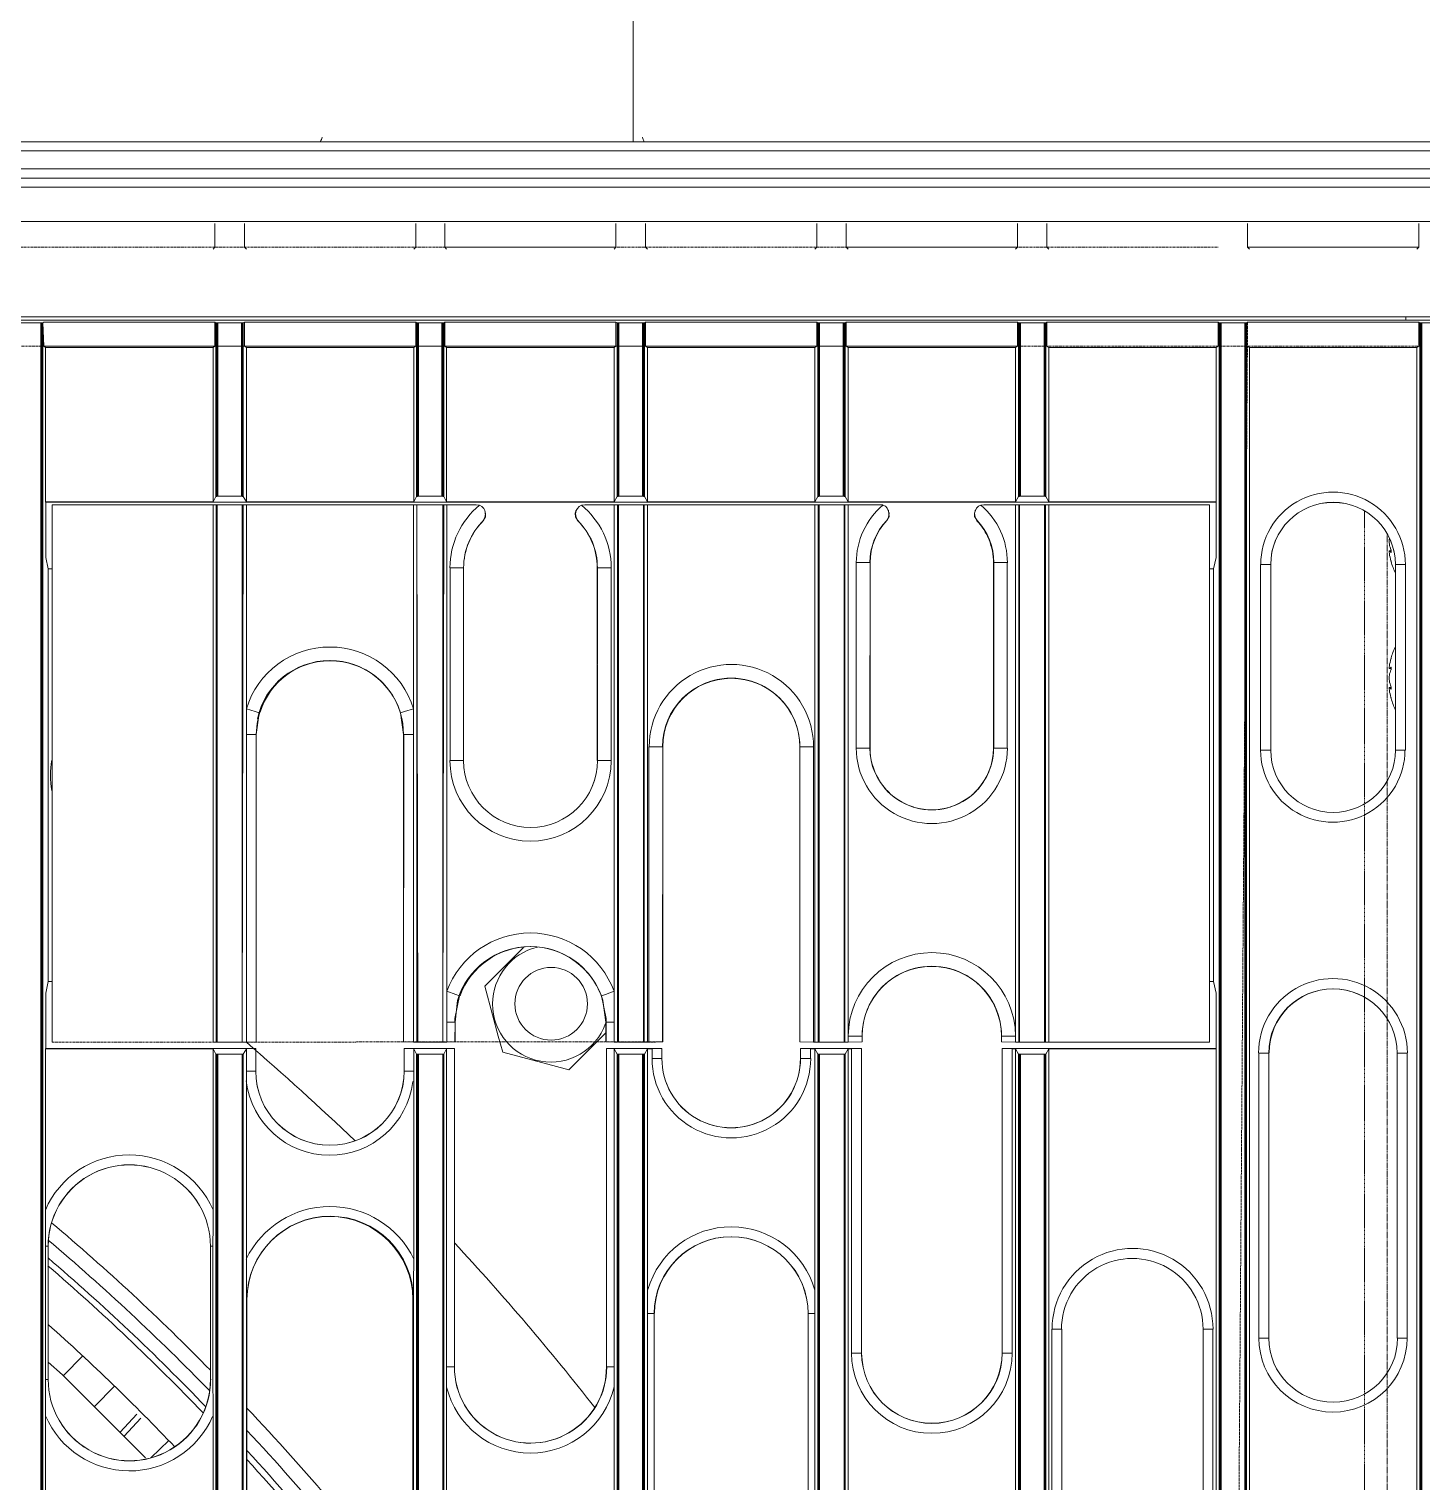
# Model space of a CAD drawing. Header units: millimetres. Extents: x 1046 to 79138, y -20101 to 54562.
# Drawn here: x 3772 to 4077.2, y 28096.4 to 28414.7 of the extents above; entities that cross this region are included whole.
import ezdxf

# ---------------------------------------------------------------- set-up
doc = ezdxf.new("R2010")
doc.units = ezdxf.units.MM
doc.linetypes.add('PDF_IMPORT', pattern=[1, 0.8, -0.2])
doc.layers.add('PDF5_Geometry', color=7, linetype='Continuous')

# ---------------------------------------------------------------- blocks, each defined once
blk = doc.blocks.new('pohlad vonkajšia')
at = {"layer": 'PDF5_Geometry', "lineweight": 13}
for points in [[(15997.31, 2769.84), (16078.86, 2777.59), (16160.36, 2782.27), (16241.87, 2784.7), (16323.35, 2785.74), (16404.85, 2786.05), (16486.34, 2786.1), (16567.82, 2786.1), (16567.82, 2784.33), (16567.82, 2778.94), (16567.82, 2769.84)], [(17139.65, 2768.85), (17139.65, 2766.86), (17138.87, 2766.86), (15996.76, 2766.86), (15996.76, 2766.84)], [(15996.76, 2766.84), (15996.57, 2765.87), (15996.76, 2765.84), (15996.81, 2765.84), (17138.82, 2765.84), (17138.87, 2765.87), (17138.87, 2765.84), (17139.04, 2765.87), (17138.87, 2766.84)], [(17113.2, 2765.84), (17113.2, 2765.56), (17113.2, 2764.85), (16015.76, 2764.85), (16015.76, 2761.09)], [(16657.28, 2761.09), (16038.29, 2761.09)], [(16522, 2760.88), (16522, 2758.28), (16521.8, 2758.09)], [(16525.44, 2758.09), (16525.23, 2758.28), (16525.23, 2760.88)], [(16543.99, 2760.88), (16543.99, 2758.28), (16543.78, 2758.09)], [(16547.38, 2758.09), (16547.17, 2758.28), (16547.17, 2760.88)], [(16565.93, 2760.88), (16565.93, 2758.28), (16565.72, 2758.09)], [(16569.37, 2758.09), (16569.16, 2758.28), (16569.16, 2760.88)], [(16587.93, 2760.88), (16587.93, 2758.28), (16587.71, 2758.09)], [(16591.36, 2758.09), (16591.16, 2758.28), (16591.16, 2760.88)], [(16609.91, 2760.88), (16609.91, 2758.28), (16609.71, 2758.09)], [(16613.35, 2758.09), (16613.14, 2758.28), (16613.14, 2760.88)], [(16635.33, 2758.09), (16635.12, 2758.28), (16635.12, 2760.88)], [(16653.88, 2760.88), (16653.88, 2758.28), (16653.67, 2758.09)], [(16565.93, 2758.28), (16547.17, 2758.28)], [(16609.91, 2758.28), (16591.16, 2758.28)], [(16653.88, 2758.28), (16635.12, 2758.28)], [(16675.72, 2750.68), (16005.93, 2750.68), (16675.72, 2750.68)], [(16657.28, 2750.3), (16038.29, 2750.3)], [(16656.76, 2749.99), (16654.19, 2749.99), (16654.09, 2749.99), (16653.98, 2749.99), (16653.88, 2750.09), (16635.12, 2750.09), (16635, 2749.99), (16634.9, 2749.99), (16634.81, 2749.99), (16632.21, 2749.99), (16632.1, 2749.99), (16632, 2749.99), (16631.9, 2750.09), (16613.14, 2750.09), (16613.03, 2749.99), (16612.93, 2749.99), (16612.83, 2749.99), (16610.23, 2749.99), (16610.12, 2749.99), (16610.02, 2749.99), (16609.91, 2750.09), (16591.16, 2750.09), (16591.04, 2749.99), (16590.93, 2749.99), (16590.83, 2749.99), (16588.24, 2749.99), (16588.14, 2749.99), (16588.04, 2749.99), (16587.93, 2750.09), (16569.16, 2750.09), (16569.05, 2749.99), (16568.95, 2749.99), (16568.85, 2749.99), (16566.26, 2749.99), (16566.16, 2749.99), (16566.05, 2749.99), (16565.93, 2750.09), (16547.17, 2750.09), (16547.07, 2749.99), (16546.97, 2749.99), (16546.86, 2749.99), (16544.28, 2749.99), (16544.18, 2749.99), (16544.07, 2749.99), (16543.99, 2750.09), (16525.23, 2750.09), (16525.09, 2749.99), (16524.98, 2749.99), (16524.92, 2749.99), (16522.32, 2749.99), (16522.21, 2749.99), (16522.11, 2749.99), (16522, 2750.09), (16503.25, 2750.09), (16503.14, 2749.99), (16503.04, 2749.99), (16502.93, 2749.99), (16500.33, 2749.99)], [(16502.93, 2749.99), (16502.93, 2113.05), (16522.32, 2113.05)], [(16502.93, 2113.05), (16503.04, 2113.15), (16503.04, 2749.99)], [(16522, 2750.09), (16522, 2747.47), (16521.8, 2747.3)], [(16522.11, 2749.99), (16522.11, 2730.97), (16521.8, 2730.4)], [(16522.21, 2749.99), (16522.21, 2731.01), (16522.21, 2730.97), (16522.11, 2730.97)], [(16522.32, 2749.99), (16522.32, 2731.01), (16522.21, 2731.01)], [(16524.98, 2749.99), (16524.98, 2731.01), (16524.92, 2731.01), (16524.92, 2749.99)], [(16525.44, 2730.4), (16525.09, 2730.97), (16525.09, 2749.99)], [(16525.44, 2747.3), (16525.23, 2747.47), (16525.23, 2750.09)], [(16543.99, 2750.09), (16543.99, 2747.47), (16543.78, 2747.3)], [(16544.07, 2749.99), (16544.07, 2730.97), (16543.78, 2730.4)], [(16544.18, 2749.99), (16544.18, 2731.01), (16544.18, 2730.97), (16544.07, 2730.97)], [(16544.28, 2749.99), (16544.28, 2731.01), (16544.18, 2731.01)], [(16546.97, 2749.99), (16546.97, 2731.01), (16546.86, 2731.01), (16546.86, 2749.99)], [(16547.38, 2730.4), (16547.07, 2730.97), (16547.07, 2749.99)], [(16547.38, 2747.3), (16547.17, 2747.47), (16547.17, 2750.09)], [(16565.93, 2750.09), (16565.93, 2747.47), (16565.72, 2747.3)], [(16566.05, 2749.99), (16566.05, 2730.97), (16565.72, 2730.4)], [(16566.16, 2749.99), (16566.16, 2731.01), (16566.16, 2730.97), (16566.05, 2730.97)], [(16566.26, 2749.99), (16566.26, 2731.01), (16566.16, 2731.01)], [(16568.95, 2749.99), (16568.95, 2731.01), (16568.85, 2731.01), (16568.85, 2749.99)], [(16569.05, 2749.99), (16569.05, 2730.97)], [(16569.37, 2747.3), (16569.16, 2747.47), (16569.16, 2750.09)], [(16587.93, 2750.09), (16587.93, 2747.47), (16587.71, 2747.3)], [(16588.04, 2749.99), (16588.04, 2730.97), (16587.71, 2730.4)], [(16588.14, 2749.99), (16588.14, 2731.01), (16588.14, 2730.97), (16588.04, 2730.97)], [(16588.24, 2749.99), (16588.24, 2731.01), (16588.14, 2731.01)], [(16590.93, 2749.99), (16590.93, 2731.01), (16590.83, 2731.01), (16590.83, 2749.99)], [(16591.04, 2749.99), (16591.04, 2730.97)], [(16591.36, 2747.3), (16591.16, 2747.47), (16591.16, 2750.09)], [(16609.91, 2750.09), (16609.91, 2747.47), (16609.71, 2747.3)], [(16610.02, 2749.99), (16610.02, 2730.97), (16609.71, 2730.4)], [(16610.12, 2749.99), (16610.12, 2731.01)], [(16610.23, 2749.99), (16610.23, 2731.01), (16612.83, 2731.01), (16612.93, 2731.01), (16612.93, 2749.99)], [(16612.83, 2749.99), (16612.83, 2731.01)], [(16632.21, 2749.99), (16632.21, 2113.05), (16612.83, 2113.05)], [(16613.35, 2730.4), (16613.03, 2730.97), (16613.03, 2749.99)], [(16613.35, 2747.3), (16613.14, 2747.47), (16613.14, 2750.09)], [(16632, 2749.99), (16632, 2113.41), (16631.69, 2123.41), (16613.35, 2123.41)], [(16631.9, 2750.09), (16631.9, 2747.47), (16631.69, 2747.3)], [(16632.21, 2113.05), (16632.1, 2113.15), (16632.1, 2749.99)], [(16654.19, 2749.99), (16654.19, 2113.05), (16634.81, 2113.05), (16634.81, 2749.99)], [(16634.81, 2113.05), (16634.9, 2113.15), (16634.9, 2749.99)], [(16635.33, 2544.9), (16635.33, 2508.17), (16635.33, 2506.89), (16635.33, 2484.12), (16635.33, 2482.72), (16635.33, 2481.59), (16635.33, 2443.61), (16635.33, 2441.41), (16635.33, 2441.1), (16635.33, 2420.17), (16635.33, 2418.75), (16635.33, 2417.66), (16635.33, 2379.66), (16635.33, 2377.45), (16635.33, 2377.14), (16635.33, 2354.35), (16635.33, 2354), (16635.33, 2353.1), (16635.33, 2316.35), (16635.33, 2315.06), (16635.33, 2123.41), (16635, 2113.41), (16635, 2749.99)], [(16653.98, 2749.99), (16653.98, 2113.41), (16635, 2113.41)], [(16652.46, 2750.68), (16652.46, 2750.3)], [(16653.88, 2750.09), (16653.88, 2747.47), (16653.67, 2747.3)], [(16654.09, 2749.99), (16654.09, 2113.15), (16654.19, 2113.05)], [(16635.33, 2747.3), (16635.12, 2747.47)], [(16524.92, 2731.01), (16522.32, 2731.01)], [(16525.09, 2730.97), (16524.98, 2730.97), (16524.98, 2731.01)], [(16546.86, 2731.01), (16544.28, 2731.01)], [(16547.07, 2730.97), (16546.97, 2730.97), (16546.97, 2731.01)], [(16568.85, 2731.01), (16566.26, 2731.01)], [(16569.37, 2730.4), (16569.05, 2730.97), (16568.95, 2730.97), (16568.95, 2731.01)], [(16590.83, 2731.01), (16588.24, 2731.01)], [(16591.36, 2730.4), (16591.04, 2730.97), (16590.93, 2730.97), (16590.93, 2731.01)], [(16610.23, 2731.01), (16610.12, 2731.01), (16610.12, 2730.97), (16610.02, 2730.97)], [(16613.03, 2730.97), (16612.93, 2730.97), (16612.93, 2731.01)], [(16503.45, 2730.4), (16503.47, 2730.38)], [(16609.32, 2670.49), (16608.22, 2670.54), (16608.22, 2637.17), (16608.22, 2670.54), (16631.67, 2670.54), (16631.67, 2676.59), (16631.38, 2677.87), (16631.38, 2723.05), (16631.67, 2724.3), (16631.67, 2730.38), (16503.47, 2730.38), (16503.47, 2724.3), (16503.73, 2723.05), (16504.15, 2723.05)], [(16522.23, 2671.21), (16522.23, 2730.09), (16522.16, 2730.09), (16522.12, 2730.09), (16521.8, 2730.09), (16504.15, 2730.09), (16504.15, 2671.21)], [(16521.8, 2730.09), (16521.8, 2671.21), (16522.12, 2671.21), (16522.16, 2671.21), (16522.23, 2671.21), (16524.97, 2671.21), (16524.97, 2730.09)], [(16522.12, 2671.21), (16522.12, 2730.09)], [(16522.23, 2730.09), (16524.97, 2730.09), (16525.04, 2730.09), (16525.09, 2730.09)], [(16546.97, 2730.09), (16546.97, 2671.21), (16544.21, 2671.21), (16544.12, 2671.21), (16544.11, 2671.21), (16543.74, 2671.21), (16542.68, 2671.25)], [(16543.74, 2730.09), (16543.74, 2707.74), (16543.74, 2704.91), (16543.74, 2671.21)], [(16544.11, 2671.21), (16544.11, 2730.09), (16544.12, 2730.09), (16544.21, 2730.09), (16546.97, 2730.09), (16547.02, 2730.09), (16547.07, 2730.09), (16547.4, 2730.09), (16550.62, 2730.09), (16550.97, 2730.03), (16550.99, 2730.03), (16551.25, 2729.88), (16551.46, 2729.67), (16551.56, 2729.46), (16551.63, 2729.1), (16551.56, 2728.68), (16551.39, 2728.34), (16551.35, 2728.34), (16551.39, 2728.32), (16551.63, 2728.75), (16551.61, 2729.36), (16551.58, 2729.41), (16551.56, 2729.46)], [(16547.4, 2730.09), (16547.4, 2676.8), (16547.4, 2673.43), (16547.4, 2671.21)], [(16566.09, 2730.09), (16565.72, 2730.09), (16562.5, 2730.09), (16562.17, 2730.03), (16562.14, 2730.03), (16561.88, 2729.88), (16561.7, 2729.67), (16561.56, 2729.46), (16561.49, 2729.1), (16561.56, 2728.68), (16561.75, 2728.34), (16561.75, 2728.32), (16561.49, 2728.75), (16561.46, 2729.15), (16561.55, 2729.36)], [(16561.56, 2729.46), (16561.55, 2729.41), (16561.51, 2729.36)], [(16565.72, 2730.09), (16565.72, 2676.8), (16565.72, 2673.43), (16565.72, 2671.21)], [(16568.95, 2730.09), (16568.95, 2671.21), (16566.19, 2671.21), (16566.19, 2730.09)], [(16569.02, 2730.09), (16569.02, 2671.21)], [(16587.57, 2671.21), (16587.57, 2703.56), (16586.55, 2703.56), (16586.08, 2703.56), (16586.08, 2671.27), (16586.08, 2671.25), (16587.57, 2671.21), (16587.71, 2671.21), (16587.71, 2730.09)], [(16588.07, 2671.21), (16588.07, 2730.09)], [(16595.79, 2729.38), (16595.85, 2728.79), (16595.59, 2728.37), (16595.59, 2728.34), (16595.59, 2728.37), (16595.79, 2728.68), (16595.84, 2729.15), (16595.75, 2729.46), (16595.63, 2729.72), (16595.44, 2729.91), (16595.16, 2730.03), (16595.13, 2730.07), (16594.83, 2730.09), (16591.36, 2730.09), (16591, 2730.09), (16590.98, 2730.09), (16590.93, 2730.09), (16588.17, 2730.09)], [(16590.93, 2730.09), (16590.93, 2671.21), (16588.17, 2671.21)], [(16591.36, 2730.09), (16591.36, 2671.21), (16591, 2671.21), (16590.98, 2671.21), (16590.93, 2671.21)], [(16591, 2730.09), (16591, 2671.21)], [(16595.8, 2729.38), (16595.79, 2729.45), (16595.75, 2729.5)], [(16605.3, 2729.5), (16605.27, 2729.45), (16605.27, 2729.38), (16605.2, 2729.17), (16605.22, 2728.79), (16605.48, 2728.37), (16605.48, 2728.34), (16605.48, 2728.37), (16605.27, 2728.68), (16605.22, 2729.15), (16605.3, 2729.46), (16605.42, 2729.72), (16605.63, 2729.91), (16605.89, 2730.03), (16606.22, 2730.09), (16609.71, 2730.09), (16610.05, 2730.09), (16610.05, 2671.21)], [(16610.14, 2671.21), (16610.07, 2671.21), (16610.05, 2671.21), (16609.71, 2671.21), (16609.69, 2671.21), (16608.16, 2671.25), (16608.16, 2671.27), (16608.16, 2671.89), (16608.65, 2671.89), (16609.69, 2671.89), (16609.69, 2671.21), (16609.71, 2730.09)], [(16610.05, 2730.09), (16610.07, 2730.09), (16610.14, 2730.09), (16612.88, 2730.09), (16612.97, 2730.09), (16612.98, 2730.09), (16613.35, 2730.09)], [(16610.14, 2730.09), (16610.14, 2671.21), (16612.88, 2671.21), (16612.88, 2730.09)], [(16612.98, 2730.09), (16612.98, 2671.21)], [(16631.69, 2730.4), (16631.67, 2730.38)], [(16650.83, 2725.04), (16650.65, 2725.04)], [(16549.24, 2723.17), (16549.24, 2723.17)], [(16549.24, 2702.07), (16549.24, 2723.17), (16549.24, 2702.07)], [(16630.94, 2723.05), (16631.38, 2723.05)], [(16637.65, 2723.53), (16637.65, 2703.22), (16637.65, 2723.53)], [(16651.31, 2703.22), (16651.31, 2723.53), (16651.31, 2703.22)], [(16650.83, 2713.31), (16650.83, 2713.25), (16650.83, 2713.22), (16650.81, 2713.2), (16650.78, 2713.01), (16650.72, 2712.8), (16650.67, 2712.63), (16650.65, 2712.44), (16650.62, 2712.28), (16650.62, 2712.18), (16650.62, 2712.13), (16650.65, 2712.13), (16650.83, 2712.13)], [(16650.65, 2712.13), (16650.67, 2712.16), (16650.72, 2712.18), (16650.76, 2712.23), (16650.81, 2712.28), (16650.83, 2712.28), (16650.83, 2712.27), (16650.83, 2712.21), (16650.83, 2712.16), (16650.83, 2712.07), (16650.83, 2712.02), (16650.81, 2711.99), (16650.78, 2711.87), (16650.72, 2711.71), (16650.67, 2711.55), (16650.65, 2711.4), (16650.62, 2711.26), (16650.62, 2711.09), (16650.62, 2710.95), (16650.65, 2710.79), (16650.67, 2710.64), (16650.72, 2710.48), (16650.76, 2710.32), (16650.81, 2710.2), (16650.83, 2710.12), (16650.83, 2710.06), (16650.83, 2709.99), (16650.83, 2709.94), (16650.83, 2709.91), (16650.83, 2709.87), (16650.81, 2709.87), (16650.78, 2709.96), (16650.72, 2709.99), (16650.67, 2710.05), (16650.65, 2710.06), (16650.62, 2710.06), (16650.62, 2710.01), (16650.62, 2709.91), (16650.65, 2709.77), (16650.65, 2709.75), (16650.67, 2709.56), (16650.72, 2709.39), (16650.76, 2709.18), (16650.81, 2708.97), (16650.83, 2708.92), (16650.83, 2708.88), (16650.83, 2708.87)], [(16650.83, 2710.06), (16650.65, 2710.06)], [(16542.67, 2704.91), (16542.68, 2704.91), (16542.67, 2671.27), (16542.67, 2704.91), (16542.67, 2671.27)], [(16542.68, 2704.91), (16543, 2704.91), (16543.74, 2704.91)], [(16586.08, 2703.56), (16586.08, 2671.27), (16586.08, 2703.56)], [(16555.79, 2681.58), (16554.56, 2680.35), (16552.84, 2678.63), (16551.56, 2677.35), (16552.41, 2674.2), (16553.03, 2671.87), (16553.52, 2670.12), (16556.69, 2669.29), (16559.02, 2668.65), (16560.77, 2668.18), (16562.03, 2669.46), (16563.73, 2671.16), (16564.82, 2672.25)], [(16503.73, 2677.87), (16504.15, 2677.87)], [(16631.38, 2677.87), (16630.94, 2677.87)], [(16592.89, 2671.27), (16592.89, 2671.89), (16592.89, 2671.25)], [(16592.89, 2671.89), (16592.89, 2671.89)], [(16608.16, 2671.89), (16608.16, 2671.27), (16608.16, 2671.89)], [(16503.47, 2670.54), (16503.45, 2670.49)], [(16521.8, 2670.49), (16522.11, 2669.91), (16522.11, 2113.41)], [(16525.09, 2113.41), (16525.09, 2669.91), (16525.44, 2670.49), (16525.44, 2668.06), (16525.44, 2666.97), (16525.44, 2647.46), (16525.44, 2646.93), (16525.44, 2645), (16525.44, 2643.04), (16525.44, 2601.87)], [(16525.44, 2668.06), (16526.15, 2668.06), (16526.46, 2668.06), (16526.46, 2670.54), (16525.44, 2670.49)], [(16543.78, 2670.49), (16542.74, 2670.54), (16542.74, 2668.06), (16543.05, 2668.06), (16543.78, 2668.06)], [(16543.74, 2601.87), (16543.74, 2643.04), (16543.74, 2644.85), (16543.78, 2647.46), (16543.78, 2666.97), (16543.78, 2668.06), (16543.78, 2670.49), (16544.07, 2669.91), (16544.07, 2113.41)], [(16547.07, 2113.41), (16547.07, 2669.91), (16547.38, 2670.49), (16547.38, 2635.66), (16547.38, 2633.46), (16547.38, 2615.84)], [(16547.38, 2670.49), (16548.23, 2670.54), (16548.23, 2635.66), (16548.01, 2635.66), (16547.38, 2635.66)], [(16548.23, 2670.54), (16548.23, 2670.54)], [(16565.72, 2670.49), (16564.89, 2670.54), (16564.89, 2635.66), (16565.15, 2635.66), (16565.72, 2635.66)], [(16565.72, 2615.84), (16565.72, 2633.46), (16565.72, 2634.95), (16565.72, 2635.66), (16565.72, 2670.49), (16566.05, 2669.91), (16566.05, 2113.41)], [(16568.95, 2671.21), (16569, 2671.21), (16569.02, 2671.21), (16569.37, 2671.21)], [(16569.05, 2669.91), (16569.37, 2670.49)], [(16587.24, 2670.49), (16586.13, 2670.54), (16592.84, 2670.54), (16591.73, 2670.49)], [(16587.71, 2670.49), (16588.04, 2669.91), (16588.04, 2113.41)], [(16591.36, 2670.49), (16591.04, 2669.91), (16591.04, 2113.41)], [(16609.71, 2670.49), (16610.02, 2669.91), (16610.02, 2113.41)], [(16612.88, 2671.21), (16612.97, 2671.21), (16612.98, 2671.21), (16613.35, 2671.21)], [(16613.03, 2113.41), (16613.03, 2669.91), (16613.35, 2670.49)], [(16613.35, 2579.58), (16613.35, 2670.49), (16631.69, 2670.49), (16631.69, 2579.58)], [(16631.69, 2670.49), (16631.67, 2670.54)], [(16522.11, 2669.91), (16522.21, 2669.91)], [(16522.21, 2669.91), (16522.21, 2669.91)], [(16522.32, 2669.91), (16524.92, 2669.91), (16524.98, 2669.91), (16524.92, 2113.05), (16524.98, 2113.15), (16524.98, 2669.91), (16525.09, 2669.91)], [(16544.07, 2669.91), (16544.18, 2669.91), (16544.18, 2113.15), (16524.98, 2113.15)], [(16524.98, 2669.91), (16524.98, 2669.91)], [(16544.18, 2669.91), (16544.28, 2669.91), (16544.28, 2113.05), (16544.18, 2113.15)], [(16544.28, 2669.91), (16546.86, 2669.91), (16546.97, 2669.91), (16546.86, 2113.05), (16546.97, 2113.15), (16546.97, 2669.91), (16547.07, 2669.91)], [(16546.97, 2669.91), (16546.97, 2669.91)], [(16566.05, 2669.91), (16566.16, 2669.91), (16566.16, 2113.15), (16546.97, 2113.15)], [(16566.16, 2669.91), (16566.26, 2669.91), (16566.26, 2113.05), (16566.16, 2113.15)], [(16566.26, 2669.91), (16568.85, 2669.91)], [(16588.04, 2669.91), (16588.14, 2669.91), (16588.14, 2113.15), (16588.24, 2113.05), (16568.85, 2113.05)], [(16568.95, 2669.91), (16569.05, 2669.91), (16569.05, 2113.41)], [(16569.37, 2603.43), (16569.37, 2641.5)], [(16568.95, 2669.91), (16568.95, 2669.91)], [(16588.14, 2669.91), (16588.24, 2669.91), (16588.24, 2113.05)], [(16588.24, 2669.91), (16590.83, 2669.91), (16590.93, 2669.91), (16590.83, 2113.05), (16590.93, 2113.15), (16590.93, 2669.91), (16591.04, 2669.91)], [(16590.93, 2669.91), (16590.93, 2669.91)], [(16610.02, 2669.91), (16610.12, 2669.91)], [(16610.23, 2669.91), (16612.83, 2669.91)], [(16612.93, 2669.91), (16612.93, 2669.91)], [(16612.93, 2669.91), (16613.03, 2669.91)], [(16503.45, 2648.88), (16503.45, 2634.27), (16503.45, 2632.05), (16503.45, 2630.3), (16503.45, 2616.05)], [(16587.71, 2641.5), (16587.19, 2641.5), (16586.98, 2641.5), (16586.98, 2603.43), (16587.19, 2603.43), (16587.71, 2603.43)], [(16507.53, 2636.85), (16505.41, 2634.72)], [(16514.39, 2625.71), (16505.31, 2634.79), (16503.73, 2636.18)], [(16508.79, 2631.32), (16510.98, 2633.54)], [(16511.6, 2628.5), (16513.46, 2630.49)], [(16512.07, 2628.06), (16513.89, 2630.04)], [(16516.94, 2627.61), (16514.98, 2625.71)]]:
    blk.add_lwpolyline(points, dxfattribs=at)
for points in [[(17138.87, 2768.85), (17139.65, 2768.85), (15996.76, 2768.85), (15996.76, 2769.53), (15996.76, 2769.84), (17138.87, 2769.84), (17138.87, 2769.55)], [(16503.45, 2747.3), (16521.8, 2747.3), (16521.8, 2730.4), (16503.45, 2730.4)], [(16525.44, 2747.3), (16543.78, 2747.3), (16543.78, 2730.4), (16525.44, 2730.4)], [(16547.38, 2747.3), (16565.72, 2747.3), (16565.72, 2730.4), (16547.38, 2730.4)], [(16569.37, 2747.3), (16587.71, 2747.3), (16587.71, 2730.4), (16569.37, 2730.4)], [(16591.36, 2747.3), (16609.71, 2747.3), (16609.71, 2730.4), (16591.36, 2730.4)], [(16613.35, 2747.3), (16631.69, 2747.3), (16631.69, 2730.4), (16613.35, 2730.4)], [(16630.94, 2730.09), (16613.35, 2730.09), (16613.35, 2671.21), (16630.94, 2671.21)], [(16547.75, 2702.07), (16548.77, 2702.07), (16549.24, 2702.07), (16549.24, 2723.17), (16548.77, 2723.17), (16547.75, 2723.17)], [(16593.74, 2703.44), (16593.77, 2703.44), (16593.77, 2723.74)], [(16591.36, 2671.89), (16591.36, 2671.21), (16592.89, 2671.25), (16592.89, 2671.27), (16592.89, 2671.89), (16592.42, 2671.89)], [(16592.84, 2670.54), (16592.84, 2637.17)], [(16522.32, 2113.05), (16522.32, 2669.91), (16522.21, 2669.91), (16522.21, 2113.15)], [(16568.95, 2113.15), (16568.85, 2113.05), (16568.85, 2669.91), (16568.95, 2669.91)], [(16610.23, 2113.05), (16610.23, 2669.91), (16610.12, 2669.91), (16610.12, 2113.15)], [(16612.93, 2113.15), (16612.83, 2113.05), (16612.83, 2669.91), (16612.93, 2669.91)]]:
    blk.add_lwpolyline(points, close=True, dxfattribs=at)
at = {"layer": 'PDF5_Geometry', "linetype": 'PDF_IMPORT', "lineweight": 13, "ltscale": 0.042638}
for points in [[(16631.9, 2758.28), (16283.44, 2758.28)], [(16653.88, 2747.47), (16283.44, 2747.47)]]:
    blk.add_lwpolyline(points, dxfattribs=at)
at = {"layer": 'PDF5_Geometry', "lineweight": 13}
for points in [[(16503.45, 2747.3), (16503.25, 2747.47), (16503.14, 2749.99), (16503.14, 2113.41), (16503.45, 2123.41), (16503.45, 2182.67), (16503.45, 2184.47), (16503.45, 2186.65), (16503.66, 2186.65), (16503.73, 2186.65), (16503.73, 2227, -0.999117), (16521.5, 2227), (16521.5, 2186.65, -1.001901), (16503.73, 2186.65)], [(16636.33, 2508.17, 1.002525), (16652.61, 2508.19, -1.002525), (16636.33, 2508.17), (16636.33, 2544.9), (16636.02, 2544.9), (16635.33, 2544.9), (16635.33, 2546.19), (16635.33, 2747.3), (16653.67, 2747.3), (16653.67, 2546.19), (16653.67, 2544.9), (16653.67, 2508.17), (16653.67, 2507.25), (16653.67, 2506.89), (16653.67, 2484.12), (16653.67, 2483.78), (16653.67, 2481.59), (16653.67, 2443.61), (16653.67, 2442.48), (16653.67, 2441.1), (16653.67, 2420.17)], [(16544.21, 2671.21), (16544.11, 2730.09), (16543.74, 2730.09), (16525.44, 2730.09), (16525.09, 2730.09), (16524.97, 2671.21), (16525.04, 2671.21), (16525.09, 2671.21), (16525.44, 2671.21), (16526.51, 2671.27), (16526.51, 2671.25), (16526.51, 2704.91), (16526.51, 2671.27), (16526.51, 2704.91), (16526.61, 2706.13), (16526.72, 2706.67, -0.803209), (16542.48, 2706.67), (16542.58, 2706.13), (16542.67, 2704.91), (16542.32, 2707.29), (16542.77, 2707.43), (16543.74, 2707.74, 0.738992), (16525.44, 2707.74), (16526.41, 2707.43), (16526.84, 2707.29), (16526.84, 2707.27), (16526.51, 2704.91), (16526.2, 2704.91), (16525.44, 2704.91)], [(16525.44, 2730.09), (16525.44, 2707.74), (16525.44, 2704.91), (16525.44, 2671.21, -0.012649), (16537.35, 2660.41)], [(16547.07, 2730.09), (16546.97, 2671.21), (16547.02, 2671.21), (16547.07, 2671.21), (16547.4, 2671.21), (16548.28, 2671.25), (16548.32, 2671.27), (16548.32, 2673.43), (16548.28, 2671.25), (16548.32, 2673.43), (16548.28, 2673.43), (16548.28, 2673.8), (16548.8, 2676.28), (16548.39, 2676.43), (16547.4, 2676.8, -0.696761), (16565.72, 2676.8), (16564.77, 2676.43), (16564.34, 2676.28), (16564.84, 2673.8), (16564.84, 2673.43), (16565.1, 2673.43), (16565.72, 2673.43)], [(16547.4, 2673.43), (16548.02, 2673.43), (16548.32, 2673.43), (16548.57, 2675.79, -0.739477), (16564.49, 2675.81), (16564.49, 2675.79), (16564.82, 2673.43), (16564.82, 2671.27), (16564.82, 2673.43), (16564.84, 2673.43), (16564.84, 2671.25), (16565.72, 2671.21), (16566.09, 2671.21), (16566.11, 2671.21), (16566.09, 2671.21), (16566.09, 2730.09), (16566.11, 2730.09), (16566.19, 2730.09), (16568.95, 2730.09), (16569, 2730.09), (16569.02, 2730.09), (16569.37, 2730.09), (16587.71, 2730.09), (16588.07, 2730.09), (16588.09, 2730.09), (16588.17, 2730.09), (16588.17, 2671.21), (16588.09, 2671.21), (16588.07, 2671.21), (16587.71, 2671.21)], [(16569.37, 2730.09), (16569.37, 2671.21), (16569.52, 2671.21), (16569.52, 2703.56), (16570.54, 2703.56), (16571.01, 2703.56, -0.999657), (16586.08, 2703.56)], [(16637.65, 2703.22, 0.999674), (16651.32, 2703.22, -0.999674), (16637.65, 2703.22), (16637.3, 2703.22), (16636.54, 2703.22), (16636.54, 2723.53), (16637.3, 2723.53), (16637.65, 2723.53, -0.997676), (16651.31, 2723.53), (16651.66, 2723.53), (16652.4, 2723.53), (16652.4, 2703.22), (16651.66, 2703.22), (16651.31, 2703.22)], [(16549.24, 2723.17, -0.200617), (16551.4, 2728.34, 0.199784), (16549.24, 2723.17, -0.198854), (16551.39, 2728.32)], [(16563.87, 2723.17, 0.201937), (16561.75, 2728.32), (16561.75, 2728.34, -0.200087), (16563.87, 2723.17), (16563.89, 2723.17), (16563.87, 2702.07), (16563.87, 2723.17), (16563.89, 2702.07), (16564.35, 2702.07), (16565.41, 2702.07), (16565.41, 2723.17), (16564.35, 2723.17), (16563.89, 2723.17, 0.20205), (16561.75, 2728.34)], [(16593.74, 2723.74, -0.190361), (16595.59, 2728.37, 0.188544), (16593.77, 2723.74, -0.190677), (16595.59, 2728.34)], [(16650.65, 2726.38), (16650.62, 2726.26), (16650.62, 2726.06), (16650.62, 2725.91), (16650.65, 2725.79), (16650.65, 2725.75), (16650.67, 2725.6), (16650.72, 2725.44), (16650.76, 2725.32), (16650.81, 2725.16), (16650.83, 2725.11), (16650.83, 2725.02), (16650.83, 2724.97), (16650.83, 2724.92), (16650.83, 2724.87), (16650.81, 2724.87), (16650.78, 2724.92), (16650.72, 2724.97), (16650.67, 2725.02), (16650.65, 2725.04), (16650.62, 2725.04), (16650.62, 2724.97), (16650.62, 2724.89), (16650.65, 2724.76), (16650.65, 2724.73), (16650.67, 2724.52), (16650.72, 2724.35), (16650.76, 2724.14), (16650.81, 2723.95), (16650.83, 2723.9), (16650.83, 2723.88), (16650.83, 2723.85, 0.032199), (16651.31, 2722.6)], [(16503.73, 2723.05), (16503.73, 2677.87), (16503.47, 2676.59), (16503.47, 2670.54), (16526.46, 2670.54), (16526.46, 2668.06, 0.99969), (16542.74, 2668.06), (16542.74, 2670.54), (16548.23, 2670.54), (16548.23, 2635.66, 1.002791), (16564.92, 2635.68)], [(16607.29, 2703.44, -1.002646), (16593.77, 2703.44), (16593.77, 2723.74), (16593.74, 2723.74), (16593.27, 2723.74), (16592.25, 2723.74), (16592.25, 2703.44), (16593.27, 2703.44), (16593.74, 2703.44, 0.998651), (16607.29, 2703.44)], [(16571.01, 2671.25), (16571.05, 2703.56), (16571.05, 2671.27), (16571.05, 2703.56, -0.999657), (16586.08, 2703.56, 1.00064), (16571.04, 2703.57)], [(16563.91, 2702.08, -0.999924), (16549.24, 2702.07, 0.99948), (16563.91, 2702.08)], [(16637.44, 2638.81, 0.996817), (16651.55, 2638.83, -0.996817), (16637.44, 2638.81), (16637.13, 2638.81), (16636.35, 2638.81), (16636.35, 2670.03), (16637.13, 2670.03), (16637.44, 2670.03), (16637.44, 2638.81), (16637.44, 2670.03, -0.999976), (16651.5, 2670.03), (16651.83, 2670.03), (16652.61, 2670.03), (16652.61, 2638.81), (16651.83, 2638.81), (16651.5, 2638.81), (16651.5, 2670.03), (16651.5, 2638.81)], [(16521.76, 2648.88), (16521.59, 2648.88), (16521.5, 2648.88), (16521.5, 2634.27), (16521.59, 2634.27), (16521.53, 2634.27, -1.000936), (16503.73, 2634.27), (16503.73, 2648.88), (16503.66, 2648.88), (16503.45, 2648.88), (16503.45, 2651.95), (16503.45, 2652.85), (16503.45, 2670.49), (16521.8, 2670.49), (16521.8, 2652.85), (16521.8, 2651.09), (16521.76, 2648.88), (16521.76, 2634.27), (16521.8, 2631.22), (16521.8, 2630.3), (16521.8, 2616.05)], [(16569.89, 2670.49), (16570.96, 2670.54), (16570.96, 2669.45), (16570.96, 2670.54), (16564.89, 2670.54), (16564.89, 2635.66, -1.002791), (16548.23, 2635.66)], [(16586.15, 2669.46, -1.00304), (16570.96, 2669.45, 1.00304), (16586.13, 2669.45), (16586.13, 2670.54), (16586.13, 2669.45), (16586.46, 2669.45), (16587.24, 2669.45), (16587.24, 2670.49), (16587.71, 2670.49), (16587.71, 2644.07), (16587.71, 2643.67), (16587.71, 2641.5), (16587.71, 2603.43)], [(16570.96, 2669.45), (16570.65, 2669.45), (16569.89, 2669.45), (16569.89, 2670.49), (16569.37, 2670.49), (16569.37, 2644.07), (16569.37, 2642.68), (16569.37, 2641.5), (16569.9, 2641.5), (16570.11, 2641.5), (16570.11, 2603.43, 1.000017), (16586.98, 2603.43), (16586.98, 2641.5, 0.997081), (16570.14, 2641.53)], [(16591.36, 2612.1), (16591.36, 2670.49), (16591.73, 2670.49), (16591.73, 2637.17), (16592.51, 2637.17), (16592.84, 2637.17, 0.999642), (16608.22, 2637.17), (16608.54, 2637.17), (16609.32, 2637.17), (16609.32, 2670.49), (16609.71, 2670.49), (16609.71, 2612.1)], [(16503.73, 2634.27, 1.000936), (16521.5, 2634.27), (16521.5, 2648.88, 1.002184), (16503.73, 2648.88), (16503.73, 2634.27), (16503.66, 2634.27), (16503.45, 2634.27)], [(16525.5, 2643.04), (16525.44, 2601.87), (16525.5, 2601.87), (16525.5, 2643.04), (16525.51, 2643.05, -0.99964), (16543.74, 2643.04), (16543.69, 2643.04), (16543.67, 2643.04), (16543.67, 2601.87), (16543.69, 2601.87), (16543.67, 2601.87), (16543.67, 2643.04, 0.99964), (16525.5, 2643.04)], [(16586.98, 2641.5, 0.997081), (16570.11, 2641.5), (16570.11, 2603.43), (16569.9, 2603.43), (16569.37, 2603.43)], [(16630.25, 2639.78, 1.000608), (16614.73, 2639.76, -1.000608), (16630.25, 2639.78), (16630.58, 2639.78), (16631.32, 2639.78), (16631.32, 2605.11), (16630.58, 2605.11), (16630.25, 2605.11), (16630.25, 2639.78), (16630.25, 2605.11, -1.000276), (16614.77, 2605.11), (16614.46, 2605.11), (16613.66, 2605.11), (16613.66, 2639.78), (16614.46, 2639.78), (16614.77, 2639.78), (16614.77, 2605.11), (16614.77, 2639.78)]]:
    blk.add_lwpolyline(points, format="xyb", dxfattribs=at)
at = {"layer": 'PDF5_Geometry', "linetype": 'PDF_IMPORT', "lineweight": 13, "ltscale": 0.359449}
blk.add_lwpolyline([(16631.69, 2281.69), (16631.69, 2283.15), (16635.12, 2750.09)], dxfattribs=at)
at = {"layer": 'PDF5_Geometry', "linetype": 'PDF_IMPORT', "lineweight": 13, "ltscale": 0.042598}
blk.add_lwpolyline([(16609.91, 2747.47), (16503.25, 2747.47)], dxfattribs=at)
at = {"layer": 'PDF5_Geometry', "linetype": 'PDF_IMPORT', "lineweight": 13, "ltscale": 0.121181}
blk.add_lwpolyline([(16647.91, 2729.41), (16647.91, 2154.57)], dxfattribs=at)
at = {"layer": 'PDF5_Geometry', "lineweight": 13}
for points in [[(16605.42, 2728.37, -0.195189), (16607.28, 2723.74), (16607.31, 2723.74), (16607.28, 2703.44), (16607.28, 2723.74), (16607.31, 2703.44), (16607.78, 2703.44), (16608.8, 2703.44), (16608.8, 2723.74), (16607.78, 2723.74), (16607.31, 2723.74, 0.189764)], [(16608.16, 2671.89, 0.998289), (16592.88, 2671.89, -0.998289)]]:
    blk.add_lwpolyline(points, format="xyb", close=True, dxfattribs=at)
at = {"layer": 'PDF5_Geometry', "linetype": 'PDF_IMPORT', "lineweight": 13, "ltscale": 0.113308}
blk.add_lwpolyline([(16650.41, 2187.47), (16650.41, 2726.9)], dxfattribs=at)
at = {"layer": 'PDF5_Geometry', "linetype": 'PDF_IMPORT', "lineweight": 13, "ltscale": 0.040079}
blk.add_lwpolyline([(16504.15, 2671.21), (16571.05, 2671.27), (16569.52, 2671.21)], dxfattribs=at)
at = {"layer": 'PDF5_Geometry', "lineweight": 13}
blk.add_circle((16558.83, 2675.43), 3.98, dxfattribs=at)
for centre, radius, start, end in [((16644.48, 2723.55), 7.92, 359.8846, 180.0086), ((16556.64, 2723.17), 8.9, 129.463, 179.9816), ((16556.6, 2723.18), 8.81, 359.9526, 51.0752), ((16600.53, 2723.73), 8.28, 130.4178, 179.9102), ((16600.58, 2723.75), 8.23, 359.9111, 49.7609), ((16644.48, 2723.52), 6.83, 0.1333, 179.8667), ((16600.56, 2723.74), 6.76, 0.0266, 43.2819), ((16534.57, 2704.91), 8.11, 12.5431, 167.6302), ((16534.62, 2704.97), 8.04, 16.7864, 162.7013), ((16578.57, 2703.59), 9, 359.7994, 180.1067), ((16512.42, 2700.44), 8.44, 168.5142, 191.4858), ((16556.57, 2702.07), 8.83, 180.015, 359.8168), ((16600.53, 2703.44), 8.28, 179.9733, 0.0012), ((16644.45, 2703.22), 7.91, 180.0283, 0.0788), ((16556.53, 2673.36), 8.33, 17.1138, 163.0421), ((16556.59, 2673.43), 8.26, 20.1778, 159.58), ((16600.53, 2671.87), 9.16, 0.1235, 179.8302), ((16600.53, 2671.9), 7.64, 359.9265, 180.1846), ((16644.47, 2670.04), 8.15, 359.9856, 180.0144), ((16644.49, 2670.04), 7.01, 359.9411, 179.9383), ((16558.79, 2675.42), 6.38, 179.9817, 340.1512), ((16578.57, 2669.43), 8.69, 179.9144, 359.9881), ((16534.59, 2668.06), 8.13, 180.0047, 359.9692), ((16534.56, 2668.03), 9.19, 186.6201, 352.9354), ((16512.61, 2648.88), 10, 23.3854, 156.7498), ((16512.61, 2648.9), 8.89, 359.8869, 180.1369), ((16534.6, 2643.02), 10.2, 25.8232, 154.2552), ((16344.18, 2461.72), 248.13, 44.3869, 49.8728), ((16341.76, 2458.27), 250.64, 44.2044, 49.7415), ((16578.56, 2641.5), 9.5, 15.682, 163.9707), ((16342.25, 2457.94), 281.11, 38.0469, 42.8832), ((16622.52, 2639.82), 8.81, 359.784, 180.0482), ((16343.52, 2460.72), 245.47, 43.7973, 49.2634), ((16345.33, 2462.45), 243.65, 43.8596, 49.4507), ((16344.94, 2462.08), 238.7, 43.6635, 48.2998), ((16644.47, 2638.82), 8.12, 180.0214, 359.9786), ((16600.53, 2637.18), 8.8, 180.0736, 359.9024), ((16600.54, 2637.17), 7.7, 180.0068, 359.9657), ((16556.55, 2635.65), 9.43, 193.488, 346.7283), ((16345.47, 2460.43), 248.1, 36.9758, 43.4763), ((16512.61, 2634.23), 9.97, 203.2415, 336.394), ((16347.45, 2462.2), 243.77, 36.4077, 43.078), ((16339.08, 2454.97), 253.33, 36.1325, 42.6076), ((16339.62, 2455.47), 251.92, 35.9054, 42.4499)]:
    blk.add_arc(centre, radius, start, end, dxfattribs=at)
for points in [[(16533.53, 2769.84), (16533.64, 2770), (16533.7, 2770.17), (16533.76, 2770.33)], [(16568.83, 2770.33), (16568.88, 2770.15), (16568.95, 2770), (16569.02, 2769.84)], [(16651.31, 2714.55), (16651.12, 2714.14), (16650.93, 2713.69), (16650.83, 2713.31)], [(16650.83, 2708.87), (16650.97, 2708.42), (16651.14, 2708), (16651.31, 2707.6)], [(16557.32, 2681.63), (16554.42, 2680.96), (16552.45, 2678.34), (16552.41, 2675.43)]]:
    blk.add_open_spline(points, degree=3, dxfattribs=at)

msp = doc.modelspace()

# ---------------------------------------------------------------- block references
at = {"xscale": 2, "yscale": 2, "zscale": 2}
msp.add_blockref('pohlad vonkajšia', (-29231.23, 22850.29, -0.77), dxfattribs=at)

doc.saveas('drawing.dxf')
